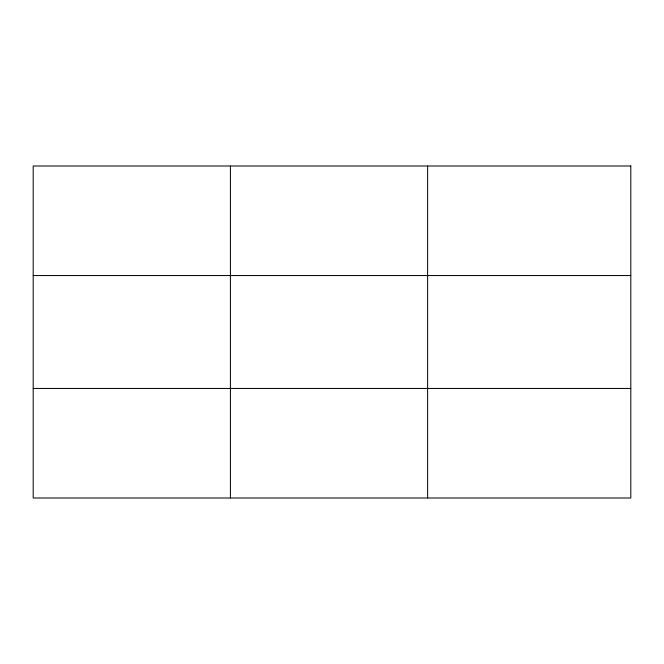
<?xml version="1.0" encoding="UTF-8"?>
<svg xmlns="http://www.w3.org/2000/svg" width="664" height="664" viewBox="0 0 664 664"><rect width="100%" height="100%" fill="white"/><g stroke="black" fill="none" stroke-linecap="round" stroke-linejoin="round"><path stroke-width="1" d="M230.408 498L230.408 166M427.616 498L427.616 166M33.2 275.56L630.8 275.56M33.2 388.44L630.8 388.44M630.8 166L33.2 166L33.2 498L630.8 498L630.8 166"/></g></svg>
